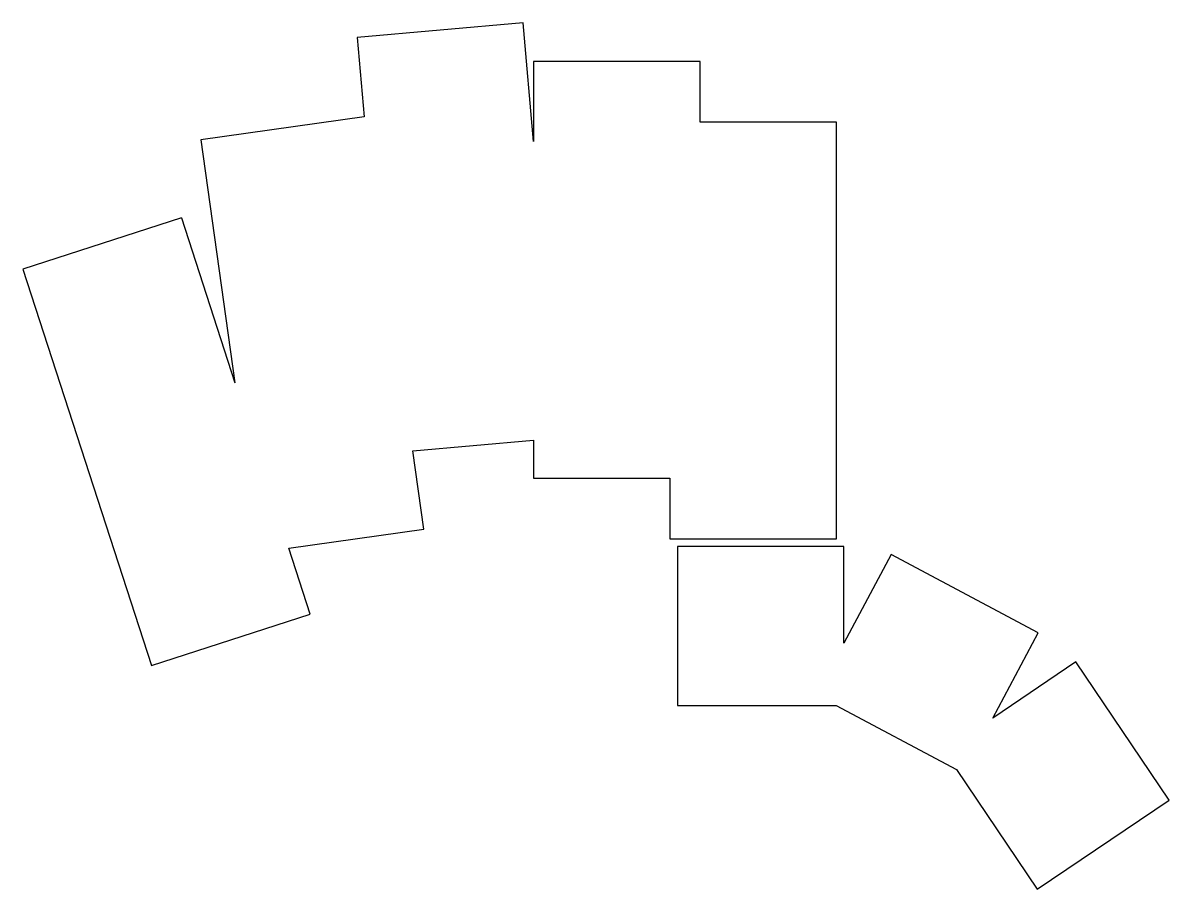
# Model space of a CAD drawing. Header units: millimetres. Extents: x 126 to 277, y -193 to -79.
import ezdxf

# ---------------------------------------------------------------- set-up
doc = ezdxf.new("R2010")
doc.units = ezdxf.units.MM

msp = doc.modelspace()

# ---------------------------------------------------------------- linework, layer by layer
for p, q in [((191.86, -78.56), (169.94, -80.48)), ((193.23, -94.23), (191.86, -78.56)), ((169.94, -80.48), (170.86, -90.96)), ((215.23, -83.67), (193.23, -83.67)), ((193.23, -83.67), (193.23, -94.23)), ((215.23, -91.67), (215.23, -83.67)), ((170.86, -90.96), (149.28, -94)), ((233.23, -91.67), (215.23, -91.67)), ((233.23, -146.67), (233.23, -91.67)), ((149.28, -94), (153.79, -126.06)), ((146.71, -104.28), (125.79, -111.08)), ((146.71, -104.28), (153.79, -126.06)), ((125.79, -111.08), (142.78, -163.39)), ((177.27, -135.05), (193.23, -133.65)), ((193.23, -133.65), (193.23, -138.67)), ((178.72, -145.4), (177.27, -135.05)), ((193.23, -138.67), (211.23, -138.67)), ((211.23, -138.67), (211.23, -146.67)), ((160.89, -147.91), (178.72, -145.4)), ((211.23, -146.67), (233.23, -146.67)), ((163.71, -156.59), (160.89, -147.91)), ((234.23, -147.67), (212.23, -147.67)), ((212.23, -147.67), (212.23, -168.67)), ((234.23, -160.43), (234.23, -147.67)), ((240.45, -148.73), (234.23, -160.43)), ((259.87, -159.06), (240.45, -148.73)), ((142.78, -163.39), (163.71, -156.59)), ((253.88, -170.33), (259.87, -159.06)), ((264.86, -162.92), (253.88, -170.33)), ((277.17, -181.16), (264.86, -162.92)), ((212.23, -168.67), (233.21, -168.67)), ((233.21, -168.67), (249.11, -177.12)), ((249.11, -177.12), (259.76, -192.9)), ((259.76, -192.9), (277.17, -181.16))]:
    msp.add_line(p, q)

doc.saveas('drawing.dxf')
